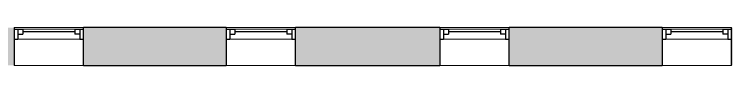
# Model space of a CAD drawing. Header units: inches. Extents: x -529 to 1015, y -2066 to -1239.
# Drawn here: x -45.4 to 201.3, y -1697.7 to -1684.7 of the extents above; entities that cross this region are included whole.
import ezdxf

# ---------------------------------------------------------------- set-up
doc = ezdxf.new("R2010")
doc.units = ezdxf.units.IN
doc.header["$MEASUREMENT"] = 0
for name, color, linetype, lineweight in [('A-GLAZ', 151, 'Continuous', 18), ('A-WALL', 113, 'Continuous', 18), ('A-WALL-PATT', 111, 'Continuous', 18)]:
    doc.layers.add(name, color=color, linetype=linetype, lineweight=lineweight)

# ---------------------------------------------------------------- blocks, each defined once
blk = doc.blocks.new('Window-Double-Hung - 24_ x 44_-5077948-2ND FLOOR - DEMOLITION')
at = {"layer": 'A-GLAZ', "color": 8, "lineweight": 30}
for p, q in [((-12, 6.5), (-12, -6.5)), ((-12, 6), (-9, 6)), ((-10.75, 6), (-10.75, 2.5)), ((-9, 6), (-9, 4.25)), ((-9, 5.125), (9, 5.125)), ((9, 6), (12, 6)), ((9, 6), (9, 4.25)), ((10.75, 6), (10.75, 2.5)), ((12, -6.5), (12, 6.5)), ((-12, 2.5), (-10.75, 2.5)), ((-10.75, 4.25), (-9, 4.25)), ((10.75, 4.25), (9, 4.25)), ((10.75, 2.5), (12, 2.5))]:
    blk.add_line(p, q, dxfattribs=at)
at = {"layer": 'A-GLAZ'}
for p, q in [((12, 6.5), (-12, 6.5)), ((-12, -6.5), (12, -6.5))]:
    blk.add_line(p, q, dxfattribs=at)
at = {"layer": 'A-GLAZ', "lineweight": 9}
for p, q in [((-9, 6), (9, 6)), ((-10.75, 2.5), (10.75, 2.5))]:
    blk.add_line(p, q, dxfattribs=at)
blk = doc.blocks.new('Window-Double-Hung - 24_ x 44_-5956437-2ND FLOOR - DEMOLITION')
at = {"layer": 'A-GLAZ', "color": 8, "lineweight": 30}
for p, q in [((-12, 6.5), (-12, -6.5)), ((-12, 6), (-9, 6)), ((-10.75, 6), (-10.75, 2.5)), ((-9, 6), (-9, 4.25)), ((-9, 5.125), (9, 5.125)), ((9, 6), (12, 6)), ((9, 6), (9, 4.25)), ((10.75, 6), (10.75, 2.5)), ((12, -6.5), (12, 6.5)), ((-12, 2.5), (-10.75, 2.5)), ((-10.75, 4.25), (-9, 4.25)), ((10.75, 4.25), (9, 4.25)), ((10.75, 2.5), (12, 2.5))]:
    blk.add_line(p, q, dxfattribs=at)
at = {"layer": 'A-GLAZ'}
for p, q in [((12, 6.5), (-12, 6.5)), ((-12, -6.5), (12, -6.5))]:
    blk.add_line(p, q, dxfattribs=at)
at = {"layer": 'A-GLAZ', "lineweight": 9}
for p, q in [((-9, 6), (9, 6)), ((-10.75, 2.5), (10.75, 2.5))]:
    blk.add_line(p, q, dxfattribs=at)

msp = doc.modelspace()

# ---------------------------------------------------------------- hatches: boundary and pattern name
at = {"layer": 'A-WALL-PATT', "lineweight": 9}
h = msp.add_hatch(color=7, dxfattribs=at)
h.paths.add_polyline_path([(357.94, -1697.72), (357.94, -1684.72), (202.95, -1684.72), (202.95, -1697.72), (349.06, -1697.72)], flags=0)
h.paths.add_polyline_path([(126.01, -1697.72), (178.95, -1697.72), (178.95, -1684.72), (126.01, -1684.72)], flags=0)
h.paths.add_polyline_path([(102.01, -1697.72), (102.01, -1684.72), (52.01, -1684.72), (52.01, -1697.72)], flags=0)
h.paths.add_polyline_path([(-45.36, -1697.72), (-45.36, -1684.72), (-186.36, -1684.72), (-186.36, -1697.72), (-75.58, -1697.72)], flags=0)
h.paths.add_polyline_path([(-21.36, -1697.72), (28.01, -1697.72), (28.01, -1684.72), (-21.36, -1684.72)], flags=0)

# ---------------------------------------------------------------- linework, layer by layer
at = {"layer": 'A-WALL', "color": 8, "lineweight": 30}
for p, q in [((28.01, -1684.72), (-21.36, -1684.72)), ((102.01, -1684.72), (52.01, -1684.72)), ((178.95, -1684.72), (126.01, -1684.72)), ((-21.36, -1697.72), (28.01, -1697.72)), ((52.01, -1697.72), (102.01, -1697.72)), ((126.01, -1697.72), (178.95, -1697.72))]:
    msp.add_line(p, q, dxfattribs=at)

# ---------------------------------------------------------------- block references
at = {"layer": 'A-GLAZ'}
for name, p in [('Window-Double-Hung - 24_ x 44_-5956437-2ND FLOOR - DEMOLITION', (-33.36, -1691.22)), ('Window-Double-Hung - 24_ x 44_-5077948-2ND FLOOR - DEMOLITION', (40.01, -1691.22)), ('Window-Double-Hung - 24_ x 44_-5077948-2ND FLOOR - DEMOLITION', (114.01, -1691.22)), ('Window-Double-Hung - 24_ x 44_-5077948-2ND FLOOR - DEMOLITION', (190.95, -1691.22))]:
    msp.add_blockref(name, p, dxfattribs=at)

doc.saveas('drawing.dxf')
